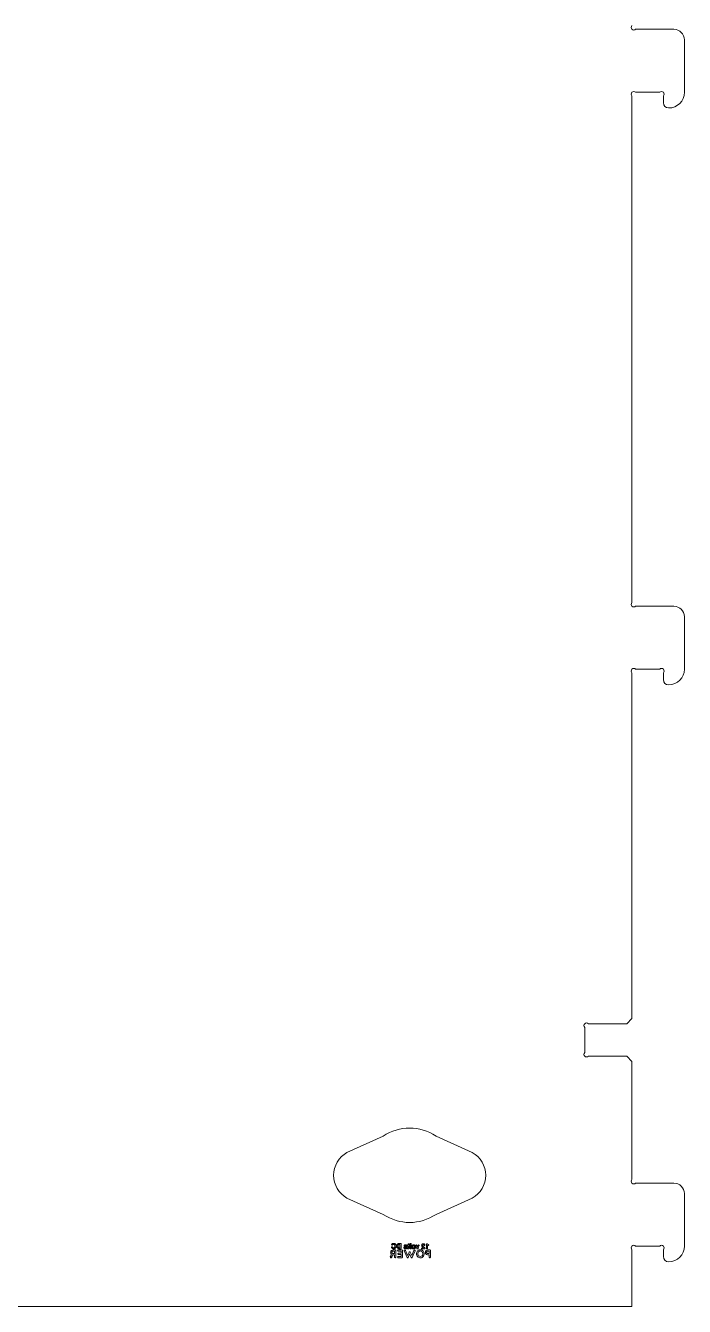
# Model space of a CAD drawing. Header units: millimetres. Extents: x 48 to 1147, y 15 to 1138.
# Drawn here: x 482.2 to 607.8, y 582.8 to 827 of the extents above; entities that cross this region are included whole.
import ezdxf

# ---------------------------------------------------------------- set-up
doc = ezdxf.new("R2010")
doc.units = ezdxf.units.MM

msp = doc.modelspace()

# ---------------------------------------------------------------- linework, layer by layer
at = {"color": 7, "linetype": 'Continuous', "lineweight": 15}
for p, q in [((605.807, 826.262), (598.514, 826.262)), ((607.807, 814.262), (607.807, 824.262)), ((597.807, 716.969), (597.807, 813.555)), ((598.514, 814.262), (603.1, 814.262)), ((603.807, 813.555), (603.807, 812.262)), ((605.807, 716.262), (598.514, 716.262)), ((607.807, 704.262), (607.807, 714.262)), ((597.807, 637.662), (597.807, 703.555)), ((598.514, 704.262), (603.1, 704.262)), ((603.807, 703.555), (603.807, 702.262)), ((596.807, 636.662), (597.807, 637.662)), ((588.807, 635.955), (588.807, 631.169)), ((596.807, 636.662), (589.514, 636.662)), ((589.514, 630.462), (596.807, 630.462)), ((597.807, 629.462), (596.807, 630.462)), ((597.807, 606.969), (597.807, 629.462)), ((543.455, 612.12), (550.378, 615.226)), ((560.435, 615.226), (567.359, 612.12)), ((605.807, 606.262), (598.514, 606.262)), ((550.378, 600.298), (543.455, 603.404)), ((567.359, 603.404), (560.435, 600.298)), ((607.807, 594.262), (607.807, 604.262)), ((552.246, 593.528), (552.63, 593.528)), ((553.215, 593.528), (553.919, 593.528)), ((553.455, 593.761), (553.663, 593.76)), ((553.662, 594.747), (553.456, 594.748)), ((553.458, 593.943), (553.563, 593.943)), ((553.566, 594.562), (553.487, 594.563)), ((553.563, 593.943), (553.566, 594.562)), ((553.784, 593.881), (553.788, 594.631)), ((554.598, 593.439), (555.018, 592.444)), ((555.12, 594.324), (555.118, 593.976)), ((555.121, 594.577), (555.12, 594.479)), ((555.32, 593.937), (555.322, 594.323)), ((555.323, 594.478), (555.324, 594.577)), ((555.501, 594.625), (555.497, 593.865)), ((555.7, 593.862), (555.705, 594.63)), ((555.796, 592.444), (556.217, 593.439)), ((556.606, 594.319), (556.759, 593.854)), ((556.876, 594.074), (556.796, 594.371)), ((556.991, 594.353), (556.915, 594.061)), ((557.027, 593.827), (557.189, 594.304)), ((558.064, 593.909), (557.789, 593.911)), ((557.79, 593.738), (558.224, 593.735)), ((558.629, 594.582), (558.625, 593.852)), ((558.825, 593.858), (558.828, 594.397)), ((558.828, 594.397), (558.958, 594.397)), ((558.867, 593.528), (559.252, 593.528)), ((597.807, 582.762), (597.807, 593.555)), ((598.514, 594.262), (603.1, 594.262)), ((603.807, 593.555), (603.807, 592.262)), ((551.848, 592.044), (551.846, 592.044)), ((552.51, 593.289), (552.246, 593.289)), ((552.246, 592.846), (552.51, 592.846)), ((552.51, 592.607), (552.256, 592.607)), ((552.51, 592.846), (552.51, 593.289)), ((552.51, 592.141), (552.51, 592.607)), ((552.749, 593.409), (552.749, 592.141)), ((553.798, 593.289), (553.215, 593.289)), ((553.215, 592.261), (553.798, 592.261)), ((553.912, 592.022), (553.215, 592.022)), ((553.297, 592.895), (553.798, 592.895)), ((553.798, 592.657), (553.297, 592.657)), ((553.798, 592.895), (553.798, 593.289)), ((553.798, 592.261), (553.798, 592.657)), ((553.919, 592.022), (553.916, 592.024)), ((554.037, 593.409), (554.037, 592.141)), ((554.908, 592.095), (554.381, 593.349)), ((554.921, 592.074), (554.919, 592.076)), ((554.951, 592.044), (554.949, 592.044)), ((554.972, 592.031), (554.97, 592.031)), ((554.996, 592.024), (554.992, 592.024)), ((555.018, 592.444), (555.295, 593.104)), ((555.043, 592.024), (555.037, 592.024)), ((555.084, 592.044), (555.082, 592.044)), ((555.407, 592.762), (555.125, 592.095)), ((555.688, 592.095), (555.407, 592.762)), ((555.519, 593.104), (555.796, 592.444)), ((555.731, 592.044), (555.727, 592.044)), ((555.751, 592.031), (555.749, 592.031)), ((555.777, 592.024), (555.77, 592.024)), ((555.824, 592.024), (555.818, 592.024)), ((555.865, 592.044), (555.863, 592.044)), ((555.895, 592.076), (555.895, 592.074)), ((556.435, 593.349), (555.906, 592.095)), ((559.131, 593.289), (558.867, 593.289)), ((558.867, 592.846), (559.131, 592.846)), ((559.131, 592.607), (558.867, 592.607)), ((559.131, 592.846), (559.131, 593.289)), ((559.131, 592.141), (559.131, 592.607)), ((559.37, 593.409), (559.37, 592.141)), ((107.407, 582.762), (597.807, 582.762))]:
    msp.add_line(p, q, dxfattribs=at)
for centre, radius, start, end in [((598.16, 826.616), 0.5, 135, 315), ((605.807, 824.262), 2, 0, 90), ((598.16, 813.908), 0.5, 45, 225), ((603.453, 813.908), 0.5, 315, 135), ((604.807, 814.262), 3, 270, 0), ((604.807, 812.262), 1, 180, 270), ((598.16, 716.616), 0.5, 135, 315), ((605.807, 714.262), 2, 0, 90), ((598.16, 703.908), 0.5, 45, 225), ((603.453, 703.908), 0.5, 315, 135), ((604.807, 704.262), 3, 270, 0), ((604.807, 702.262), 1, 180, 270), ((589.16, 636.308), 0.5, 45, 225), ((589.16, 630.816), 0.5, 135, 315), ((555.407, 607.762), 9, 56.03113, 123.96887), ((545.907, 607.762), 5, 119.36456, 240.63544), ((564.907, 607.762), 5, 299.36456, 60.63544), ((598.16, 606.616), 0.5, 135, 315), ((605.807, 604.262), 2, 0, 90), ((555.407, 607.762), 9, 236.03113, 303.96887), ((598.16, 593.908), 0.5, 45, 225), ((603.453, 593.908), 0.5, 315, 135), ((604.807, 594.262), 3, 270, 0), ((604.807, 592.262), 1, 180, 270)]:
    msp.add_arc(centre, radius, start, end, dxfattribs=at)
for points, knots in [([(552.246, 593.528), (552.177, 593.519), (552.041, 593.501), (551.892, 593.378), (551.801, 593.227), (551.791, 593.12), (551.785, 593.065)], [0, 0, 0, 0, 0.2839432, 0.5574886, 0.7744433, 1, 1, 1, 1]), ([(551.947, 593.989), (551.946, 593.998), (551.945, 594.005), (551.945, 594.01), (551.945, 594.026), (551.949, 594.041), (551.956, 594.054)], [0, 0, 0, 0, 0.5, 0.5, 0.5, 1, 1, 1, 1]), ([(551.955, 593.958), (551.953, 593.964), (551.949, 593.974), (551.947, 593.985), (551.947, 593.989)], [0, 0, 0, 0, 0.6071114, 1, 1, 1, 1]), ([(551.987, 593.902), (551.98, 593.912), (551.967, 593.93), (551.958, 593.949), (551.955, 593.958)], [0, 0, 0, 0, 0.5758031, 1, 1, 1, 1]), ([(551.98, 594.508), (551.977, 594.516), (551.971, 594.532), (551.97, 594.561), (551.982, 594.611), (552.01, 594.642), (552.031, 594.664)], [0, 0, 0, 0, 0.1394629, 0.2946893, 0.4867145, 1, 1, 1, 1]), ([(552.037, 594.455), (552.024, 594.461), (552, 594.474), (551.986, 594.497), (551.98, 594.508)], [0, 0, 0, 0, 0.5433546, 1, 1, 1, 1]), ([(552.02, 594.105), (552.033, 594.109), (552.046, 594.111), (552.058, 594.111), (552.078, 594.111), (552.094, 594.106), (552.105, 594.097), (552.116, 594.089), (552.125, 594.08), (552.13, 594.071)], [0, 0, 0, 0, 0.3333333, 0.3333333, 0.3333333, 0.6666667, 0.6666667, 0.6666667, 1, 1, 1, 1]), ([(552.031, 594.664), (552.042, 594.673), (552.06, 594.69), (552.081, 594.703), (552.09, 594.709)], [0, 0, 0, 0, 0.5565238, 1, 1, 1, 1]), ([(552.111, 593.801), (552.095, 593.809), (552.067, 593.825), (552.042, 593.846), (552.031, 593.855)], [0, 0, 0, 0, 0.5443576, 1, 1, 1, 1]), ([(552.123, 594.463), (552.111, 594.452), (552.094, 594.447), (552.072, 594.447), (552.061, 594.447), (552.049, 594.45), (552.037, 594.455)], [0, 0, 0, 0, 0.5, 0.5, 0.5, 1, 1, 1, 1]), ([(552.191, 593.768), (552.176, 593.773), (552.148, 593.782), (552.122, 593.795), (552.111, 593.801)], [0, 0, 0, 0, 0.5491423, 1, 1, 1, 1]), ([(552.18, 594.521), (552.175, 594.515), (552.169, 594.51), (552.165, 594.504), (552.16, 594.499), (552.155, 594.493), (552.149, 594.488)], [0.00018791, 0.00018791, 0.00018791, 0.00018791, 0.5, 0.5, 0.5, 1, 1, 1, 1]), ([(552.153, 594.741), (552.17, 594.746), (552.2, 594.756), (552.231, 594.762), (552.245, 594.765)], [0, 0, 0, 0, 0.5378141, 1, 1, 1, 1]), ([(552.231, 594.564), (552.219, 594.556), (552.2, 594.544), (552.185, 594.527), (552.18, 594.521)], [0, 0, 0, 0, 0.6464495, 1, 1, 1, 1]), ([(552.227, 593.96), (552.259, 593.941), (552.298, 593.932), (552.343, 593.932), (552.379, 593.932), (552.412, 593.938), (552.443, 593.95)], [0, 0, 0, 0, 0.5, 0.5, 0.5, 1, 1, 1, 1]), ([(552.35, 594.59), (552.323, 594.59), (552.3, 594.588), (552.28, 594.582), (552.261, 594.577), (552.245, 594.571), (552.231, 594.564)], [0, 0, 0, 0, 0.5, 0.5, 0.5, 1, 1, 1, 1]), ([(552.245, 594.765), (552.279, 594.772), (552.316, 594.775), (552.355, 594.775), (552.432, 594.774), (552.501, 594.76), (552.561, 594.733)], [0.00006555, 0.00006555, 0.00006555, 0.00006555, 0.5, 0.5, 0.5, 1, 1, 1, 1]), ([(552.512, 593.77), (552.467, 593.761), (552.387, 593.744), (552.306, 593.75), (552.27, 593.753)], [0, 0, 0, 0, 0.5594595, 1, 1, 1, 1]), ([(552.594, 594.355), (552.589, 594.393), (552.577, 594.43), (552.559, 594.464), (552.541, 594.499), (552.516, 594.528), (552.483, 594.553), (552.45, 594.577), (552.406, 594.59), (552.35, 594.59)], [0, 0, 0, 0, 0.3333333, 0.3333333, 0.3333333, 0.6666667, 0.6666667, 0.6666667, 1, 1, 1, 1]), ([(552.525, 594.009), (552.549, 594.035), (552.567, 594.069), (552.581, 594.109), (552.595, 594.15), (552.602, 594.199), (552.602, 594.255), (552.602, 594.284), (552.6, 594.317), (552.594, 594.355)], [0, 0, 0, 0, 0.3333333, 0.3333333, 0.3333333, 0.6666667, 0.6666667, 0.6666667, 1, 1, 1, 1]), ([(552.691, 593.878), (552.675, 593.863), (552.647, 593.839), (552.616, 593.819), (552.603, 593.81)], [0, 0, 0, 0, 0.5762405, 1, 1, 1, 1]), ([(552.808, 594.46), (552.829, 594.398), (552.839, 594.332), (552.839, 594.262), (552.839, 594.204), (552.832, 594.151), (552.818, 594.103)], [0, 0, 0, 0, 0.5, 0.5, 0.5, 1, 1, 1, 1]), ([(553.455, 593.761), (553.423, 593.762), (553.39, 593.764), (553.354, 593.767), (553.319, 593.769), (553.284, 593.776), (553.249, 593.786), (553.214, 593.796), (553.18, 593.812), (553.146, 593.833), (553.113, 593.854), (553.082, 593.884), (553.053, 593.923), (553.016, 593.971), (552.989, 594.025), (552.973, 594.083), (552.957, 594.141), (552.95, 594.201), (552.95, 594.261), (552.95, 594.328), (552.961, 594.393), (552.981, 594.456), (553.001, 594.519), (553.034, 594.574), (553.079, 594.623), (553.107, 594.653), (553.138, 594.677), (553.17, 594.693), (553.203, 594.71), (553.236, 594.722), (553.269, 594.731), (553.301, 594.739), (553.334, 594.744), (553.366, 594.745), (553.398, 594.747), (553.428, 594.748), (553.456, 594.748)], [0.00000457, 0.00000457, 0.00000457, 0.00000457, 0.02941176, 0.05882353, 0.08823529, 0.11764706, 0.14705882, 0.17647059, 0.20588235, 0.23529412, 0.26470588, 0.29411765, 0.32352941, 0.35294118, 0.38235294, 0.41176471, 0.44117647, 0.47058824, 0.5, 0.52941176, 0.55882353, 0.58823529, 0.61764706, 0.64705882, 0.67647059, 0.70588235, 0.73529412, 0.76470588, 0.79411765, 0.82352941, 0.85294118, 0.88235294, 0.91176471, 0.94117647, 0.97058824, 1, 1, 1, 1]), ([(553.458, 593.943), (553.429, 593.944), (553.38, 593.946), (553.314, 593.958), (553.269, 593.989), (553.223, 594.044), (553.192, 594.133), (553.183, 594.253), (553.184, 594.37), (553.221, 594.46), (553.266, 594.513), (553.317, 594.545), (553.392, 594.562), (553.452, 594.563), (553.487, 594.563)], [0, 0, 0, 0, 0.0881351, 0.1464567, 0.201219, 0.2491021, 0.3617027, 0.4794419, 0.6130894, 0.7117693, 0.7684826, 0.8205224, 0.8914526, 1, 1, 1, 1]), ([(553.662, 594.747), (553.676, 594.747), (553.691, 594.745), (553.709, 594.743), (553.727, 594.74), (553.743, 594.734), (553.757, 594.724), (553.772, 594.711), (553.782, 594.696), (553.784, 594.679), (553.787, 594.663), (553.788, 594.647), (553.788, 594.631)], [0.00002964, 0.00002964, 0.00002964, 0.00002964, 0.1, 0.2, 0.3, 0.4, 0.5, 0.6, 0.7, 0.8, 0.9, 1, 1, 1, 1]), ([(554.037, 593.409), (554.035, 593.427), (554.03, 593.462), (553.999, 593.501), (553.96, 593.524), (553.933, 593.526), (553.919, 593.528)], [0, 0, 0, 0, 0.2857711, 0.5573606, 0.7730593, 1, 1, 1, 1]), ([(554.32, 593.899), (554.314, 593.927), (554.305, 593.97), (554.313, 594.027), (554.324, 594.053), (554.329, 594.065)], [0, 0, 0, 0, 0.5067741, 0.7701303, 1, 1, 1, 1]), ([(554.46, 593.762), (554.44, 593.771), (554.402, 593.789), (554.35, 593.834), (554.331, 593.875), (554.32, 593.899)], [0, 0, 0, 0, 0.3334591, 0.6175179, 1, 1, 1, 1]), ([(554.329, 594.065), (554.338, 594.078), (554.352, 594.101), (554.373, 594.119), (554.383, 594.126)], [0, 0, 0, 0, 0.5630295, 1, 1, 1, 1]), ([(554.367, 594.279), (554.348, 594.296), (554.339, 594.318), (554.339, 594.344), (554.339, 594.362), (554.345, 594.38), (554.358, 594.398), (554.37, 594.416), (554.388, 594.432), (554.412, 594.447)], [0, 0, 0, 0, 0.3333333, 0.3333333, 0.3333333, 0.6666667, 0.6666667, 0.6666667, 1, 1, 1, 1]), ([(554.383, 594.126), (554.405, 594.142), (554.429, 594.155), (554.457, 594.164), (554.484, 594.174), (554.51, 594.182), (554.536, 594.191)], [0, 0, 0, 0, 0.5, 0.5, 0.5, 1, 1, 1, 1]), ([(554.412, 594.447), (554.436, 594.462), (554.465, 594.474), (554.499, 594.483), (554.534, 594.493), (554.573, 594.498), (554.617, 594.498), (554.663, 594.497), (554.709, 594.491), (554.755, 594.477)], [0, 0, 0, 0, 0.33333333, 0.33333333, 0.33333333, 0.66666667, 0.66666667, 0.66666667, 0.99997448, 0.99997448, 0.99997448, 0.99997448]), ([(554.756, 593.752), (554.702, 593.743), (554.603, 593.727), (554.505, 593.751), (554.46, 593.762)], [0, 0, 0, 0, 0.5430599, 1, 1, 1, 1]), ([(554.541, 594), (554.526, 593.992), (554.518, 593.977), (554.518, 593.955), (554.518, 593.934), (554.527, 593.917), (554.545, 593.906)], [0, 0, 0, 0, 0.5, 0.5, 0.5, 1, 1, 1, 1]), ([(554.577, 594.343), (554.564, 594.339), (554.543, 594.332), (554.527, 594.317), (554.521, 594.311)], [0, 0, 0, 0, 0.6249496, 1, 1, 1, 1]), ([(554.545, 593.906), (554.563, 593.894), (554.588, 593.888), (554.621, 593.888), (554.645, 593.888), (554.665, 593.89), (554.681, 593.894), (554.697, 593.899), (554.71, 593.904), (554.72, 593.91), (554.73, 593.916), (554.738, 593.923), (554.744, 593.93)], [0, 0, 0, 0, 0.25, 0.25, 0.25, 0.5, 0.5, 0.5, 0.75, 0.75, 0.75, 1, 1, 1, 1]), ([(554.7, 594.331), (554.689, 594.336), (554.663, 594.348), (554.62, 594.35), (554.592, 594.345), (554.577, 594.343)], [0, 0, 0, 0, 0.3038538, 0.6583742, 1, 1, 1, 1]), ([(554.654, 594.037), (554.64, 594.033), (554.618, 594.027), (554.597, 594.021), (554.59, 594.019)], [0, 0, 0, 0, 0.6748582, 1, 1, 1, 1]), ([(554.694, 594.048), (554.687, 594.046), (554.674, 594.042), (554.66, 594.039), (554.654, 594.037)], [0, 0, 0, 0, 0.54775316, 1, 1, 1, 1]), ([(554.695, 594.241), (554.7, 594.244), (554.709, 594.248), (554.719, 594.259), (554.725, 594.272), (554.727, 594.287), (554.724, 594.304), (554.715, 594.32), (554.706, 594.327), (554.7, 594.331)], [0, 0, 0, 0, 0.1409641, 0.2663237, 0.3877456, 0.5177376, 0.6758662, 0.8300846, 1, 1, 1, 1]), ([(554.849, 594.112), (554.825, 594.098), (554.784, 594.075), (554.739, 594.062), (554.72, 594.056)], [0, 0, 0, 0, 0.5899713, 1, 1, 1, 1]), ([(554.755, 594.477), (554.779, 594.468), (554.823, 594.452), (554.855, 594.419), (554.869, 594.405)], [0, 0, 0, 0, 0.5624716, 1, 1, 1, 1]), ([(554.793, 593.99), (554.798, 593.994), (554.808, 594.002), (554.828, 594.008), (554.854, 594.011), (554.887, 594.006), (554.917, 593.984), (554.937, 593.953), (554.943, 593.917), (554.937, 593.882), (554.926, 593.862), (554.92, 593.852)], [0, 0, 0, 0, 0.0680639, 0.1405122, 0.2223332, 0.3585544, 0.4877554, 0.6175735, 0.7541718, 0.8717769, 1, 1, 1, 1]), ([(554.913, 594.326), (554.919, 594.299), (554.922, 594.277), (554.922, 594.258), (554.921, 594.223), (554.914, 594.193), (554.9, 594.17)], [0, 0, 0, 0, 0.5, 0.5, 0.5, 1, 1, 1, 1]), ([(555.12, 594.324), (555.102, 594.324), (555.079, 594.324), (555.048, 594.328), (555.028, 594.33), (555.009, 594.344), (555.001, 594.363), (554.991, 594.383), (554.99, 594.407), (554.99, 594.433), (555.004, 594.45), (555.014, 594.46), (555.026, 594.471), (555.042, 594.477), (555.065, 594.48), (555.091, 594.479), (555.111, 594.479), (555.12, 594.479)], [0, 0, 0, 0, 0.1451985, 0.2025171, 0.2614404, 0.3204757, 0.3884532, 0.4385735, 0.5054019, 0.5958878, 0.6443288, 0.689359, 0.7230843, 0.7763394, 0.8309708, 0.919976, 1, 1, 1, 1]), ([(555.7, 593.862), (555.701, 593.846), (555.701, 593.817), (555.688, 593.783), (555.672, 593.762), (555.653, 593.749), (555.623, 593.737), (555.584, 593.737), (555.54, 593.75), (555.51, 593.782), (555.496, 593.823), (555.496, 593.85), (555.497, 593.865)], [0, 0, 0, 0, 0.1267728, 0.2324209, 0.2875087, 0.3476119, 0.4146869, 0.547924, 0.6568555, 0.7763626, 0.8842639, 1, 1, 1, 1]), ([(555.838, 593.958), (555.823, 594.017), (555.795, 594.121), (555.825, 594.223), (555.838, 594.267)], [0, 0, 0, 0, 0.570589, 1, 1, 1, 1]), ([(555.918, 593.836), (555.9, 593.857), (555.867, 593.893), (555.847, 593.938), (555.838, 593.958)], [0, 0, 0, 0, 0.5511807, 1, 1, 1, 1]), ([(555.905, 594.377), (555.939, 594.415), (555.98, 594.443), (556.028, 594.462), (556.076, 594.48), (556.125, 594.489), (556.176, 594.489), (556.233, 594.489), (556.285, 594.479), (556.332, 594.461)], [0, 0, 0, 0, 0.3333333, 0.3333333, 0.3333333, 0.6666667, 0.6666667, 0.6666667, 1, 1, 1, 1]), ([(556.05, 593.974), (556.036, 593.998), (556.028, 594.022), (556.024, 594.048), (556.021, 594.073), (556.019, 594.097), (556.019, 594.118), (556.019, 594.141), (556.021, 594.163), (556.025, 594.185)], [0, 0, 0, 0, 0.3333333, 0.3333333, 0.3333333, 0.6666667, 0.6666667, 0.6666667, 1, 1, 1, 1]), ([(556.353, 593.762), (556.306, 593.74), (556.25, 593.73), (556.185, 593.73), (556.132, 593.73), (556.082, 593.74), (556.037, 593.758)], [0, 0, 0, 0, 0.5, 0.5, 0.5, 1, 1, 1, 1]), ([(556.046, 594.247), (556.058, 594.266), (556.07, 594.281), (556.084, 594.292), (556.098, 594.303), (556.112, 594.31), (556.125, 594.315), (556.138, 594.319), (556.15, 594.322), (556.161, 594.323)], [0, 0, 0, 0, 0.3333333, 0.3333333, 0.3333333, 0.6666667, 0.6666667, 0.6666667, 1, 1, 1, 1]), ([(556.342, 594.191), (556.346, 594.174), (556.348, 594.158), (556.349, 594.144), (556.349, 594.13), (556.349, 594.12), (556.349, 594.114), (556.349, 594.048), (556.335, 593.995), (556.307, 593.955), (556.279, 593.916), (556.238, 593.896), (556.183, 593.897), (556.162, 593.897), (556.144, 593.9), (556.128, 593.907)], [0, 0, 0, 0, 0.2, 0.2, 0.2, 0.4, 0.4, 0.4, 0.6, 0.6, 0.6, 0.8, 0.8, 0.8, 1, 1, 1, 1]), ([(556.184, 594.324), (556.196, 594.324), (556.211, 594.322), (556.229, 594.318), (556.248, 594.315), (556.266, 594.305), (556.284, 594.289)], [0, 0, 0, 0, 0.5, 0.5, 0.5, 1, 1, 1, 1]), ([(556.37, 593.502), (556.353, 593.507), (556.32, 593.516), (556.273, 593.502), (556.237, 593.476), (556.224, 593.452), (556.217, 593.439)], [0, 0, 0, 0, 0.2813428, 0.5568331, 0.7749271, 1, 1, 1, 1]), ([(556.284, 594.289), (556.293, 594.281), (556.308, 594.267), (556.318, 594.249), (556.323, 594.242)], [0, 0, 0, 0, 0.57404166, 1, 1, 1, 1]), ([(556.323, 594.242), (556.327, 594.232), (556.335, 594.216), (556.34, 594.198), (556.342, 594.191)], [0, 0, 0, 0, 0.5742536, 1, 1, 1, 1]), ([(556.332, 594.461), (556.357, 594.45), (556.401, 594.43), (556.438, 594.397), (556.453, 594.383)], [0, 0, 0, 0, 0.5668135, 1, 1, 1, 1]), ([(556.606, 594.319), (556.603, 594.327), (556.598, 594.341), (556.593, 594.367), (556.593, 594.395), (556.605, 594.427), (556.63, 594.452), (556.663, 594.469), (556.707, 594.476), (556.748, 594.46), (556.772, 594.433), (556.787, 594.404), (556.793, 594.383), (556.796, 594.371)], [0, 0, 0, 0, 0.0744794, 0.1220922, 0.2077859, 0.3038481, 0.3933842, 0.4823676, 0.6060479, 0.7403033, 0.818812, 0.8970956, 1, 1, 1, 1]), ([(557.027, 593.827), (557.022, 593.813), (557.013, 593.79), (556.997, 593.762), (556.976, 593.744), (556.947, 593.735), (556.909, 593.731), (556.87, 593.731), (556.835, 593.738), (556.808, 593.753), (556.788, 593.776), (556.774, 593.811), (556.765, 593.838), (556.759, 593.854)], [0, 0, 0, 0, 0.1195863, 0.1874207, 0.2517977, 0.3277773, 0.4254964, 0.5451371, 0.6324059, 0.7057795, 0.7786581, 0.8670816, 1, 1, 1, 1]), ([(557.97, 593.34), (557.885, 593.41), (557.714, 593.552), (557.396, 593.589), (557.119, 593.511), (556.992, 593.397), (556.929, 593.34)], [0, 0, 0, 0, 0.2784196, 0.5647509, 0.7839032, 1, 1, 1, 1]), ([(556.991, 594.353), (556.994, 594.367), (557.001, 594.391), (557.017, 594.424), (557.039, 594.451), (557.071, 594.47), (557.106, 594.471), (557.138, 594.465), (557.166, 594.45), (557.19, 594.425), (557.204, 594.391), (557.202, 594.348), (557.194, 594.32), (557.189, 594.304)], [0, 0, 0, 0, 0.1084948, 0.190291, 0.2729242, 0.3631321, 0.4573942, 0.5257385, 0.6054243, 0.6886564, 0.781243, 0.8735337, 1, 1, 1, 1]), ([(558.867, 593.528), (558.798, 593.519), (558.662, 593.501), (558.512, 593.378), (558.421, 593.227), (558.41, 593.12), (558.405, 593.065)], [0, 0, 0, 0, 0.2839224, 0.5578542, 0.7748043, 1, 1, 1, 1]), ([(559.37, 593.409), (559.368, 593.427), (559.363, 593.462), (559.331, 593.5), (559.293, 593.523), (559.266, 593.526), (559.252, 593.528)], [0, 0, 0, 0, 0.28673053, 0.56081827, 0.77692363, 1, 1, 1, 1]), ([(551.785, 593.065), (551.788, 593.027), (551.794, 592.951), (551.845, 592.824), (551.912, 592.755), (551.953, 592.713)], [0, 0, 0, 0, 0.2876754, 0.5657839, 1, 1, 1, 1]), ([(551.798, 592.05), (551.805, 592.049), (551.821, 592.045), (551.837, 592.044), (551.846, 592.044)], [0, 0, 0, 0, 0.46485001, 1, 1, 1, 1]), ([(551.953, 592.713), (551.937, 592.7), (551.909, 592.676), (551.887, 592.646), (551.878, 592.633)], [0, 0, 0, 0, 0.5482575, 1, 1, 1, 1]), ([(551.931, 592.067), (551.947, 592.079), (551.974, 592.1), (551.992, 592.13), (552, 592.143)], [0, 0, 0, 0, 0.5522351, 1, 1, 1, 1]), ([(552, 592.143), (552.015, 592.183), (552.044, 592.267), (552.045, 592.355), (552.045, 592.401)], [0, 0, 0, 0, 0.4883274, 1, 1, 1, 1]), ([(552.024, 593.065), (552.028, 593.099), (552.036, 593.164), (552.096, 593.237), (552.168, 593.281), (552.219, 593.286), (552.246, 593.289)], [0, 0, 0, 0, 0.28612674, 0.55997907, 0.77593458, 1, 1, 1, 1]), ([(552.246, 592.846), (552.212, 592.85), (552.148, 592.858), (552.076, 592.917), (552.032, 592.989), (552.027, 593.039), (552.024, 593.065)], [0, 0, 0, 0, 0.2855101, 0.5603754, 0.7768684, 1, 1, 1, 1]), ([(552.071, 592.493), (552.081, 592.506), (552.099, 592.531), (552.124, 592.548), (552.136, 592.556)], [0, 0, 0, 0, 0.54172009, 1, 1, 1, 1]), ([(552.136, 592.556), (552.161, 592.57), (552.199, 592.591), (552.242, 592.603), (552.256, 592.607)], [0, 0, 0, 0, 0.6593377, 1, 1, 1, 1]), ([(553.297, 592.895), (553.28, 592.893), (553.245, 592.888), (553.207, 592.856), (553.183, 592.818), (553.18, 592.791), (553.179, 592.777)], [0, 0, 0, 0, 0.2838442, 0.5620427, 0.7804214, 1, 1, 1, 1]), ([(553.179, 592.777), (553.181, 592.759), (553.186, 592.724), (553.217, 592.685), (553.256, 592.661), (553.283, 592.658), (553.297, 592.657)], [0, 0, 0, 0, 0.28668179, 0.56230252, 0.77840121, 1, 1, 1, 1]), ([(553.912, 592.022), (553.913, 592.022), (553.914, 592.022), (553.915, 592.023), (553.916, 592.023), (553.916, 592.023), (553.916, 592.024), (553.916, 592.024), (553.916, 592.024)], [0, 0, 0, 0, 0.352728, 0.6137872, 0.7210407, 0.8147287, 0.9041019, 1, 1, 1, 1]), ([(553.919, 592.022), (553.936, 592.025), (553.971, 592.029), (554.01, 592.061), (554.033, 592.1), (554.035, 592.127), (554.037, 592.141)], [0, 0, 0, 0, 0.2867161, 0.5607765, 0.7769549, 1, 1, 1, 1]), ([(554.932, 592.061), (554.932, 592.06), (554.932, 592.059), (554.932, 592.058), (554.933, 592.057), (554.934, 592.056), (554.934, 592.055), (554.934, 592.055)], [0, 0, 0, 0, 0.2915916, 0.499829, 0.663411, 0.8271077, 1, 1, 1, 1]), ([(554.934, 592.055), (554.937, 592.053), (554.942, 592.05), (554.947, 592.046), (554.949, 592.044)], [0, 0, 0, 0, 0.5414686, 1, 1, 1, 1]), ([(554.951, 592.044), (554.954, 592.041), (554.96, 592.036), (554.967, 592.032), (554.97, 592.031)], [0, 0, 0, 0, 0.5491436, 1, 1, 1, 1]), ([(554.996, 592.024), (555, 592.024), (555.007, 592.022), (555.014, 592.022), (555.018, 592.022)], [0, 0, 0, 0, 0.5230324, 1, 1, 1, 1]), ([(555.116, 592.076), (555.118, 592.077), (555.12, 592.081), (555.123, 592.087), (555.124, 592.092), (555.125, 592.095)], [0, 0, 0, 0, 0.2575976, 0.5465913, 1, 1, 1, 1]), ([(555.688, 592.095), (555.69, 592.091), (555.693, 592.085), (555.696, 592.079), (555.697, 592.076)], [0, 0, 0, 0, 0.5998474, 1, 1, 1, 1]), ([(555.697, 592.076), (555.697, 592.076), (555.698, 592.076), (555.698, 592.076), (555.699, 592.075), (555.699, 592.075), (555.699, 592.074), (555.699, 592.074)], [0, 0, 0, 0, 0.21755431, 0.39581078, 0.55942618, 0.76032286, 1, 1, 1, 1]), ([(555.751, 592.031), (555.751, 592.031), (555.751, 592.031), (555.752, 592.031), (555.753, 592.03), (555.753, 592.03), (555.753, 592.029), (555.753, 592.029)], [0, 0, 0, 0, 0.2175184, 0.3956529, 0.5592413, 0.7601048, 1, 1, 1, 1]), ([(555.824, 592.024), (555.827, 592.026), (555.832, 592.028), (555.837, 592.028), (555.839, 592.029)], [0, 0, 0, 0, 0.6205171, 1, 1, 1, 1]), ([(555.88, 592.055), (555.881, 592.055), (555.882, 592.057), (555.884, 592.06), (555.884, 592.061)], [0, 0, 0, 0, 0.4567567, 1, 1, 1, 1]), ([(556.929, 593.34), (556.863, 593.252), (556.728, 593.069), (556.696, 592.745), (556.767, 592.458), (556.876, 592.32), (556.929, 592.252)], [0, 0, 0, 0, 0.2743652, 0.5623262, 0.7850484, 1, 1, 1, 1]), ([(556.929, 592.252), (557.012, 592.183), (557.18, 592.041), (557.497, 592.005), (557.774, 592.082), (557.905, 592.196), (557.97, 592.252)], [0, 0, 0, 0, 0.274405, 0.5568964, 0.7813261, 1, 1, 1, 1]), ([(556.957, 592.796), (556.966, 592.876), (556.982, 593.016), (557.067, 593.126), (557.104, 593.173)], [0, 0, 0, 0, 0.57362983, 1, 1, 1, 1]), ([(557.104, 592.422), (557.058, 592.483), (556.975, 592.595), (556.963, 592.733), (556.957, 592.796)], [0, 0, 0, 0, 0.5434124, 1, 1, 1, 1]), ([(557.104, 593.173), (557.194, 593.27), (557.314, 593.325), (557.443, 593.325), (557.581, 593.325), (557.701, 593.27), (557.792, 593.173)], [0, 0, 0, 0, 0.5, 0.5, 0.5, 1, 1, 1, 1]), ([(557.792, 592.422), (557.701, 592.325), (557.581, 592.267), (557.443, 592.267), (557.314, 592.267), (557.194, 592.325), (557.104, 592.422)], [0, 0, 0, 0, 0.5, 0.5, 0.5, 1, 1, 1, 1]), ([(557.792, 593.173), (557.882, 593.078), (557.938, 592.943), (557.938, 592.796), (557.938, 592.65), (557.882, 592.515), (557.792, 592.422)], [0, 0, 0, 0, 0.5, 0.5, 0.5, 1, 1, 1, 1]), ([(557.97, 592.252), (558.103, 592.392), (558.183, 592.584), (558.183, 592.796), (558.183, 593.009), (558.103, 593.199), (557.97, 593.34)], [0, 0, 0, 0, 0.5, 0.5, 0.5, 1, 1, 1, 1]), ([(558.405, 593.065), (558.414, 592.997), (558.431, 592.863), (558.555, 592.714), (558.705, 592.624), (558.812, 592.613), (558.867, 592.607)], [0, 0, 0, 0, 0.2817454, 0.5557346, 0.7735973, 1, 1, 1, 1]), ([(558.643, 593.065), (558.648, 593.099), (558.657, 593.164), (558.716, 593.237), (558.789, 593.281), (558.84, 593.286), (558.867, 593.289)], [0, 0, 0, 0, 0.28571, 0.5586848, 0.774342, 1, 1, 1, 1]), ([(558.867, 592.846), (558.834, 592.85), (558.768, 592.858), (558.696, 592.917), (558.652, 592.989), (558.646, 593.039), (558.643, 593.065)], [0, 0, 0, 0, 0.287139, 0.5611817, 0.7772138, 1, 1, 1, 1]), ([(559.252, 592.022), (559.269, 592.025), (559.304, 592.029), (559.342, 592.061), (559.366, 592.099), (559.369, 592.127), (559.37, 592.141)], [0, 0, 0, 0, 0.2826681, 0.5583742, 0.7763204, 1, 1, 1, 1])]:
    msp.add_open_spline(points, degree=3, knots=knots, dxfattribs=at)
for points in [[(551.956, 594.054), (551.963, 594.067), (551.972, 594.078), (551.984, 594.086)], [(551.984, 594.086), (551.995, 594.095), (552.007, 594.101), (552.02, 594.105)], [(552.031, 593.855), (552.015, 593.869), (552.001, 593.884), (551.987, 593.902)], [(552.09, 594.709), (552.112, 594.722), (552.133, 594.732), (552.153, 594.741)], [(552.149, 594.488), (552.144, 594.482), (552.136, 594.474), (552.123, 594.463)], [(552.13, 594.071), (552.135, 594.064), (552.139, 594.057), (552.143, 594.05)], [(552.143, 594.05), (552.146, 594.043), (552.15, 594.035), (552.155, 594.028)], [(552.155, 594.028), (552.172, 594.001), (552.196, 593.978), (552.227, 593.96)], [(552.27, 593.753), (552.245, 593.755), (552.218, 593.76), (552.191, 593.768)], [(552.443, 593.95), (552.475, 593.963), (552.502, 593.982), (552.525, 594.009)], [(552.565, 593.79), (552.55, 593.782), (552.532, 593.776), (552.512, 593.77)], [(552.561, 594.733), (552.622, 594.706), (552.673, 594.669), (552.714, 594.622)], [(552.603, 593.81), (552.592, 593.804), (552.58, 593.797), (552.565, 593.79)], [(552.749, 593.409), (552.749, 593.476), (552.697, 593.528), (552.63, 593.528)], [(552.766, 593.975), (552.744, 593.938), (552.719, 593.905), (552.691, 593.878)], [(552.714, 594.622), (552.755, 594.576), (552.787, 594.522), (552.808, 594.46)], [(552.818, 594.103), (552.805, 594.056), (552.788, 594.013), (552.766, 593.975)], [(553.215, 593.528), (553.153, 593.528), (553.097, 593.476), (553.097, 593.409)], [(553.784, 593.881), (553.784, 593.841), (553.776, 593.811), (553.761, 593.79), (553.745, 593.77), (553.713, 593.76), (553.663, 593.76)], [(554.441, 593.502), (554.383, 593.478), (554.355, 593.407), (554.381, 593.349)], [(554.434, 594.253), (554.409, 594.253), (554.386, 594.262), (554.367, 594.279)], [(554.481, 594.266), (554.471, 594.257), (554.455, 594.253), (554.434, 594.253)], [(554.598, 593.439), (554.572, 593.5), (554.504, 593.528), (554.441, 593.502)], [(554.507, 594.293), (554.5, 594.284), (554.492, 594.275), (554.481, 594.266)], [(554.521, 594.311), (554.516, 594.305), (554.511, 594.299), (554.507, 594.293)], [(554.536, 594.191), (554.55, 594.194), (554.562, 594.198), (554.574, 594.201)], [(554.59, 594.019), (554.573, 594.015), (554.557, 594.008), (554.541, 594)], [(554.574, 594.201), (554.586, 594.204), (554.599, 594.208), (554.611, 594.213)], [(554.611, 594.213), (554.646, 594.223), (554.674, 594.232), (554.695, 594.241)], [(554.72, 594.056), (554.716, 594.055), (554.707, 594.052), (554.694, 594.048)], [(554.744, 593.93), (554.75, 593.937), (554.754, 593.942), (554.757, 593.947)], [(554.858, 593.794), (554.831, 593.777), (554.797, 593.763), (554.756, 593.752)], [(554.757, 593.947), (554.767, 593.963), (554.779, 593.977), (554.793, 593.99)], [(554.9, 594.17), (554.886, 594.147), (554.869, 594.128), (554.849, 594.112)], [(554.92, 593.852), (554.906, 593.831), (554.885, 593.812), (554.858, 593.794)], [(554.869, 594.405), (554.892, 594.379), (554.907, 594.353), (554.913, 594.326)], [(555.32, 593.937), (555.32, 593.916), (555.319, 593.894), (555.317, 593.871), (555.314, 593.848), (555.306, 593.827), (555.294, 593.809), (555.281, 593.79), (555.262, 593.775), (555.236, 593.762), (555.21, 593.75), (555.174, 593.744), (555.126, 593.744), (555.112, 593.744), (555.097, 593.745), (555.079, 593.746), (555.062, 593.748), (555.046, 593.752), (555.03, 593.758), (555.015, 593.764), (555.002, 593.773), (554.991, 593.785), (554.981, 593.798), (554.976, 593.814), (554.976, 593.836), (554.976, 593.843), (554.977, 593.851), (554.979, 593.86), (554.981, 593.868), (554.984, 593.876), (554.989, 593.883), (554.993, 593.891), (555, 593.897), (555.01, 593.901), (555.019, 593.906), (555.031, 593.908), (555.045, 593.908), (555.07, 593.908), (555.088, 593.912), (555.1, 593.919), (555.112, 593.926), (555.117, 593.945), (555.118, 593.976)], [(555.121, 594.577), (555.121, 594.587), (555.121, 594.599), (555.122, 594.611), (555.124, 594.623), (555.126, 594.635), (555.13, 594.646), (555.134, 594.658), (555.14, 594.669), (555.148, 594.678), (555.157, 594.688), (555.168, 594.696), (555.183, 594.701), (555.195, 594.706), (555.208, 594.708), (555.222, 594.708), (555.247, 594.708), (555.265, 594.703), (555.276, 594.694), (555.288, 594.684), (555.295, 594.678), (555.298, 594.676), (555.311, 594.661), (555.318, 594.645), (555.32, 594.628), (555.322, 594.61), (555.323, 594.593), (555.324, 594.577)], [(555.323, 594.478), (555.341, 594.478), (555.359, 594.476), (555.377, 594.473), (555.395, 594.47), (555.409, 594.457), (555.42, 594.436), (555.424, 594.427), (555.426, 594.416), (555.426, 594.401), (555.426, 594.388), (555.425, 594.378), (555.421, 594.37), (555.418, 594.362), (555.414, 594.356), (555.41, 594.35), (555.406, 594.345), (555.402, 594.34), (555.397, 594.338), (555.393, 594.335), (555.39, 594.333), (555.388, 594.332), (555.378, 594.327), (555.367, 594.325), (555.357, 594.324), (555.346, 594.323), (555.335, 594.323), (555.322, 594.323)], [(555.501, 594.625), (555.501, 594.634), (555.501, 594.645), (555.502, 594.656), (555.503, 594.667), (555.506, 594.678), (555.509, 594.689), (555.513, 594.699), (555.519, 594.709), (555.527, 594.719), (555.535, 594.728), (555.546, 594.735), (555.561, 594.741), (555.572, 594.745), (555.581, 594.748), (555.588, 594.748), (555.595, 594.749), (555.601, 594.749), (555.605, 594.749), (555.632, 594.749), (555.654, 594.741), (555.672, 594.726), (555.687, 594.713), (555.696, 594.698), (555.699, 594.68), (555.702, 594.662), (555.704, 594.645), (555.705, 594.63)], [(555.838, 594.267), (555.856, 594.313), (555.878, 594.35), (555.905, 594.377)], [(556.037, 593.758), (555.991, 593.776), (555.952, 593.803), (555.918, 593.836)], [(556.025, 594.185), (556.029, 594.207), (556.036, 594.227), (556.046, 594.247)], [(556.064, 593.955), (556.058, 593.963), (556.053, 593.97), (556.05, 593.974)], [(556.089, 593.929), (556.079, 593.938), (556.071, 593.946), (556.064, 593.955)], [(556.128, 593.907), (556.113, 593.913), (556.1, 593.921), (556.089, 593.929)], [(556.161, 594.323), (556.171, 594.324), (556.179, 594.324), (556.184, 594.324)], [(556.469, 593.849), (556.439, 593.813), (556.4, 593.784), (556.353, 593.762)], [(556.435, 593.349), (556.458, 593.407), (556.432, 593.478), (556.37, 593.502)], [(556.453, 594.383), (556.487, 594.35), (556.513, 594.31), (556.531, 594.264)], [(556.536, 593.971), (556.522, 593.926), (556.499, 593.885), (556.469, 593.849)], [(556.531, 594.264), (556.55, 594.218), (556.559, 594.167), (556.559, 594.111)], [(556.559, 594.111), (556.558, 594.063), (556.551, 594.017), (556.536, 593.971)], [(556.876, 594.074), (556.879, 594.063), (556.881, 594.053), (556.883, 594.045), (556.886, 594.036), (556.888, 594.028), (556.889, 594.021), (556.89, 594.013), (556.892, 594.005), (556.893, 593.997), (556.894, 593.989), (556.895, 593.978), (556.896, 593.966), (556.898, 593.979), (556.901, 593.993), (556.904, 594.009), (556.906, 594.024), (556.91, 594.042), (556.915, 594.061)], [(557.79, 593.738), (557.771, 593.739), (557.752, 593.741), (557.734, 593.746), (557.715, 593.75), (557.7, 593.763), (557.689, 593.786), (557.684, 593.797), (557.681, 593.81), (557.681, 593.825), (557.681, 593.829), (557.682, 593.834), (557.682, 593.841), (557.683, 593.849), (557.686, 593.857), (557.691, 593.867), (557.701, 593.887), (557.716, 593.899), (557.735, 593.903), (557.753, 593.907), (557.771, 593.91), (557.789, 593.911)], [(558.064, 593.909), (558.01, 593.954), (557.96, 593.996), (557.915, 594.036), (557.87, 594.075), (557.831, 594.115), (557.799, 594.155), (557.768, 594.194), (557.743, 594.236), (557.725, 594.279), (557.708, 594.322), (557.699, 594.37), (557.7, 594.422), (557.7, 594.476), (557.709, 594.522), (557.728, 594.559), (557.746, 594.596), (557.769, 594.626), (557.798, 594.65), (557.826, 594.674), (557.859, 594.691), (557.895, 594.701), (557.932, 594.712), (557.968, 594.717), (558.005, 594.717), (558.07, 594.716), (558.123, 594.705), (558.165, 594.682), (558.207, 594.66), (558.24, 594.633), (558.265, 594.603), (558.289, 594.573), (558.306, 594.542), (558.316, 594.512), (558.325, 594.482), (558.33, 594.458), (558.33, 594.441), (558.33, 594.422), (558.326, 594.406), (558.319, 594.394), (558.312, 594.382), (558.304, 594.372), (558.294, 594.365), (558.284, 594.358), (558.274, 594.354), (558.264, 594.351), (558.254, 594.349), (558.245, 594.348), (558.239, 594.348), (558.224, 594.348), (558.211, 594.351), (558.2, 594.357), (558.19, 594.362), (558.181, 594.369), (558.173, 594.377), (558.166, 594.385), (558.16, 594.393), (558.156, 594.402), (558.152, 594.411), (558.148, 594.418), (558.145, 594.424), (558.143, 594.43), (558.14, 594.435), (558.138, 594.442), (558.136, 594.448), (558.133, 594.453), (558.13, 594.459), (558.128, 594.464), (558.125, 594.47), (558.121, 594.479), (558.116, 594.487), (558.109, 594.495), (558.1, 594.503), (558.091, 594.511), (558.079, 594.518), (558.066, 594.524), (558.052, 594.53), (558.035, 594.534), (558.015, 594.534), (557.979, 594.534), (557.951, 594.523), (557.929, 594.502), (557.907, 594.481), (557.895, 594.45), (557.895, 594.409), (557.895, 594.373), (557.903, 594.339), (557.918, 594.307), (557.934, 594.275), (557.956, 594.242), (557.985, 594.21), (558.014, 594.178), (558.048, 594.145), (558.086, 594.111), (558.125, 594.077), (558.168, 594.041), (558.215, 594.004), (558.233, 593.989), (558.248, 593.977), (558.259, 593.967), (558.27, 593.958), (558.279, 593.95), (558.285, 593.945), (558.292, 593.939), (558.297, 593.935), (558.3, 593.931), (558.303, 593.928), (558.307, 593.925), (558.311, 593.921), (558.319, 593.911), (558.326, 593.899), (558.332, 593.887), (558.338, 593.875), (558.341, 593.86), (558.341, 593.842), (558.341, 593.826), (558.338, 593.81), (558.332, 593.796), (558.327, 593.782), (558.319, 593.771), (558.311, 593.762), (558.298, 593.749), (558.284, 593.741), (558.269, 593.739), (558.254, 593.736), (558.239, 593.735), (558.224, 593.735)], [(558.825, 593.858), (558.825, 593.84), (558.824, 593.822), (558.821, 593.803), (558.819, 593.785), (558.81, 593.767), (558.795, 593.752), (558.785, 593.741), (558.773, 593.734), (558.761, 593.731), (558.748, 593.727), (558.735, 593.725), (558.722, 593.725), (558.673, 593.726), (558.642, 593.749), (558.629, 593.796), (558.627, 593.805), (558.626, 593.814), (558.626, 593.823), (558.625, 593.832), (558.625, 593.842), (558.625, 593.852)], [(558.629, 594.582), (558.629, 594.59), (558.63, 594.6), (558.631, 594.612), (558.632, 594.623), (558.634, 594.635), (558.637, 594.646), (558.64, 594.657), (558.646, 594.668), (558.654, 594.678), (558.662, 594.688), (558.673, 594.697), (558.687, 594.703), (558.695, 594.707), (558.703, 594.709), (558.711, 594.71), (558.718, 594.711), (558.725, 594.711), (558.73, 594.711), (558.746, 594.711), (558.759, 594.709), (558.769, 594.705), (558.779, 594.7), (558.787, 594.695), (558.794, 594.689), (558.801, 594.683), (558.806, 594.676), (558.81, 594.669), (558.814, 594.662), (558.817, 594.656), (558.82, 594.65), (558.828, 594.632), (558.837, 594.616), (558.846, 594.604), (558.855, 594.592), (558.866, 594.582), (558.877, 594.575), (558.889, 594.568), (558.902, 594.563), (558.917, 594.558), (558.932, 594.554), (558.949, 594.55), (558.969, 594.547), (558.983, 594.545), (558.996, 594.541), (559.01, 594.536), (559.023, 594.531), (559.035, 594.521), (559.044, 594.505), (559.05, 594.494), (559.054, 594.481), (559.054, 594.467), (559.054, 594.457), (559.051, 594.448), (559.047, 594.439), (559.043, 594.43), (559.038, 594.423), (559.031, 594.417), (559.02, 594.407), (559.008, 594.401), (558.995, 594.399), (558.983, 594.397), (558.97, 594.397), (558.958, 594.397)], [(551.723, 592.201), (551.701, 592.138), (551.736, 592.072), (551.798, 592.05)], [(551.798, 592.274), (551.764, 592.263), (551.736, 592.237), (551.723, 592.201)], [(551.807, 592.401), (551.809, 592.336), (551.803, 592.295), (551.798, 592.274)], [(551.878, 592.633), (551.835, 592.571), (551.807, 592.491), (551.807, 592.401)], [(551.848, 592.044), (551.869, 592.044), (551.901, 592.048), (551.931, 592.067)], [(552.045, 592.401), (552.048, 592.442), (552.056, 592.47), (552.071, 592.493)], [(552.51, 592.141), (552.51, 592.076), (552.564, 592.022), (552.63, 592.022)], [(552.63, 592.022), (552.697, 592.022), (552.749, 592.076), (552.749, 592.141)], [(553.097, 593.409), (553.097, 593.343), (553.153, 593.289), (553.215, 593.289)], [(553.215, 592.261), (553.153, 592.261), (553.097, 592.207), (553.097, 592.141)], [(553.097, 592.141), (553.097, 592.076), (553.153, 592.022), (553.215, 592.022)], [(554.908, 592.095), (554.91, 592.089), (554.914, 592.08), (554.919, 592.076)], [(554.921, 592.074), (554.923, 592.07), (554.927, 592.065), (554.932, 592.061)], [(554.972, 592.031), (554.974, 592.031), (554.975, 592.03), (554.975, 592.029)], [(554.975, 592.029), (554.979, 592.029), (554.985, 592.027), (554.992, 592.024)], [(555.018, 592.022), (555.024, 592.022), (555.03, 592.022), (555.037, 592.024)], [(555.043, 592.024), (555.05, 592.027), (555.054, 592.029), (555.058, 592.029)], [(555.058, 592.029), (555.061, 592.031), (555.061, 592.031), (555.063, 592.031)], [(555.063, 592.031), (555.071, 592.033), (555.078, 592.039), (555.082, 592.044)], [(555.084, 592.044), (555.091, 592.048), (555.095, 592.052), (555.099, 592.055)], [(555.099, 592.055), (555.101, 592.057), (555.101, 592.057), (555.103, 592.061)], [(555.103, 592.061), (555.106, 592.065), (555.11, 592.07), (555.112, 592.074)], [(555.112, 592.074), (555.115, 592.074), (555.116, 592.075), (555.116, 592.076)], [(555.407, 593.177), (555.362, 593.177), (555.316, 593.151), (555.295, 593.104)], [(555.519, 593.104), (555.499, 593.151), (555.454, 593.177), (555.407, 593.177)], [(555.699, 592.074), (555.704, 592.07), (555.708, 592.065), (555.712, 592.061)], [(555.712, 592.061), (555.712, 592.057), (555.714, 592.057), (555.714, 592.055)], [(555.714, 592.055), (555.719, 592.052), (555.723, 592.048), (555.727, 592.044)], [(555.731, 592.044), (555.738, 592.039), (555.744, 592.033), (555.749, 592.031)], [(555.753, 592.029), (555.762, 592.029), (555.766, 592.027), (555.77, 592.024)], [(555.777, 592.024), (555.783, 592.022), (555.79, 592.022), (555.796, 592.022)], [(555.796, 592.022), (555.802, 592.022), (555.811, 592.022), (555.818, 592.024)], [(555.839, 592.029), (555.841, 592.031), (555.841, 592.031), (555.843, 592.031)], [(555.843, 592.031), (555.85, 592.033), (555.858, 592.039), (555.863, 592.044)], [(555.865, 592.044), (555.871, 592.048), (555.873, 592.052), (555.88, 592.055)], [(555.884, 592.061), (555.888, 592.065), (555.891, 592.07), (555.895, 592.074)], [(555.895, 592.076), (555.899, 592.08), (555.901, 592.089), (555.906, 592.095)], [(559.131, 592.141), (559.131, 592.076), (559.185, 592.022), (559.252, 592.022)]]:
    msp.add_open_spline(points, degree=3, dxfattribs=at)

doc.saveas('drawing.dxf')
